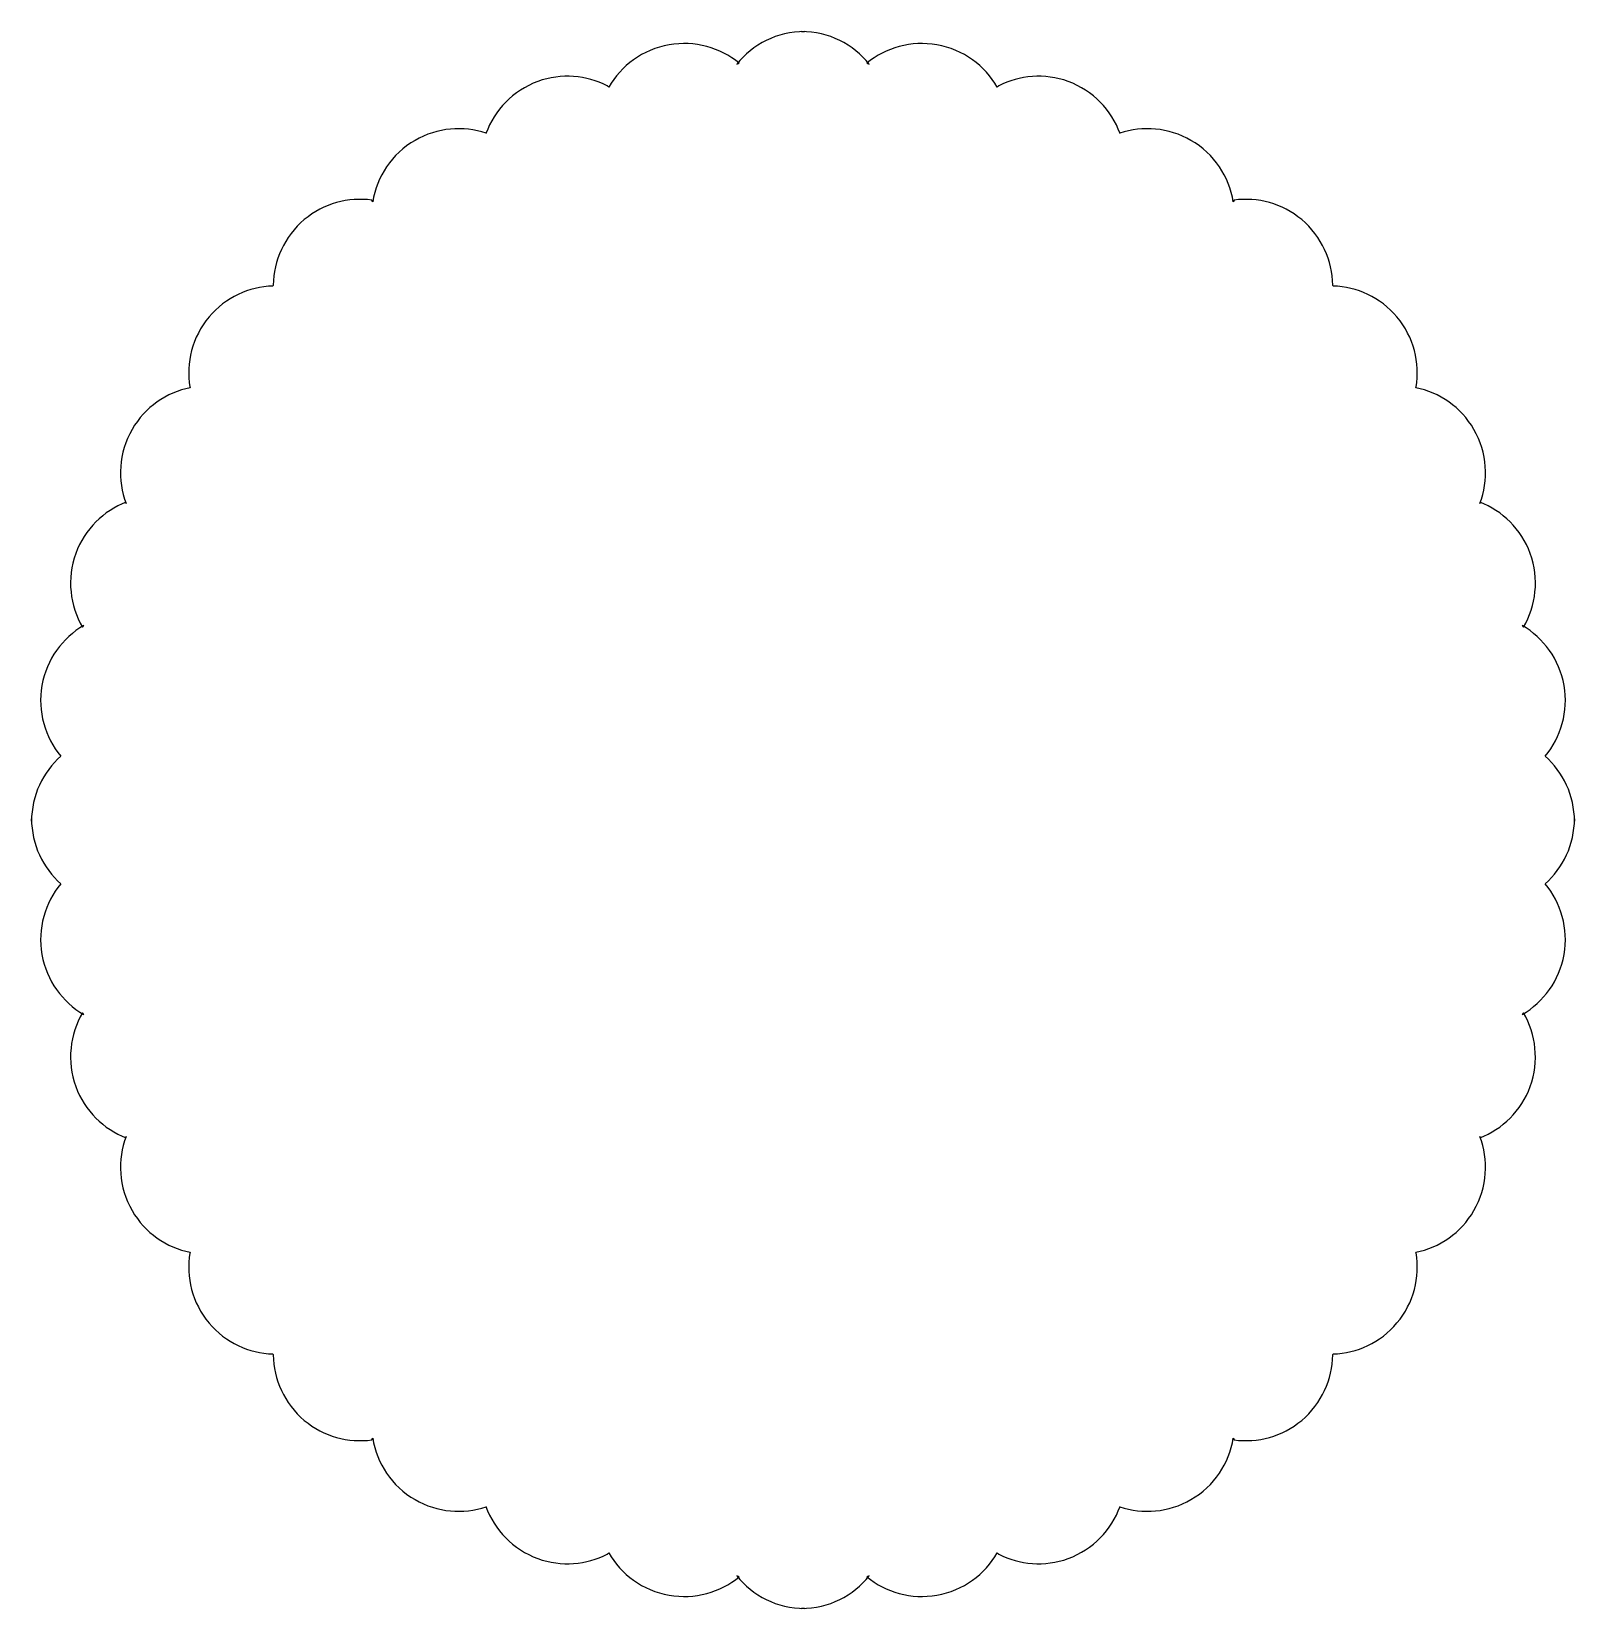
# Model space of a CAD drawing. Header units: centimetres. Extents: x -7.1 to 7.1, y -7.3 to 7.3.
import ezdxf

# ---------------------------------------------------------------- set-up
doc = ezdxf.new("R2010")
doc.units = ezdxf.units.CM
doc.header["$MEASUREMENT"] = 0
doc.layers.add('Camada 1', color=7, linetype='Continuous')

msp = doc.modelspace()

# ---------------------------------------------------------------- linework, layer by layer
at = {"layer": 'Camada 1'}
msp.add_open_spline([(7.12952, 0.01199), (7.12952, -0.22733), (7.02472, -0.44219), (6.85848, -0.5892), (6.85848, -0.5892), (6.85848, -0.5892), (6.85927, -0.59002), (6.85927, -0.59002), (6.85927, -0.59002), (7.00506, -0.76515), (7.07565, -1.00089), (7.03294, -1.24285), (7.03294, -1.24285), (6.99039, -1.48439), (6.84387, -1.68148), (6.64757, -1.79628), (6.64757, -1.79628), (6.64757, -1.79628), (6.65802, -1.78138), (6.65802, -1.78138), (6.65802, -1.78138), (6.7747, -1.98045), (6.8051, -2.2281), (6.71999, -2.46189), (6.71999, -2.46189), (6.63747, -2.68861), (6.46334, -2.85559), (6.25459, -2.9361), (6.25459, -2.9361), (6.25459, -2.9361), (6.25541, -2.92232), (6.25541, -2.92232), (6.25541, -2.92232), (6.33777, -3.13975), (6.32542, -3.391), (6.20009, -3.60801), (6.20009, -3.60801), (6.08037, -3.81542), (5.88203, -3.94914), (5.66444, -3.99324), (5.66444, -3.99324), (5.66444, -3.99324), (5.666, -3.99985), (5.666, -3.99985), (5.666, -3.99985), (5.7028, -4.22279), (5.64571, -4.45985), (5.48905, -4.64649), (5.48905, -4.64649), (5.3362, -4.82866), (5.11961, -4.92581), (4.89927, -4.93266), (4.89927, -4.93266), (4.89927, -4.93266), (4.89501, -4.94129), (4.89501, -4.94129), (4.89501, -4.94129), (4.89207, -5.16664), (4.79471, -5.38947), (4.60849, -5.54573), (4.60849, -5.54573), (4.42834, -5.69689), (4.20119, -5.75533), (3.98513, -5.72615), (3.98513, -5.72615), (3.98513, -5.72615), (3.97598, -5.71178), (3.97598, -5.71178), (3.97598, -5.71178), (3.93867, -5.94139), (3.80233, -6.15297), (3.58516, -6.27833), (3.58516, -6.27833), (3.37796, -6.39795), (3.13955, -6.41464), (2.9292, -6.34426), (2.9292, -6.34426), (2.9292, -6.34426), (2.92984, -6.34209), (2.92984, -6.34209), (2.92984, -6.34209), (2.85158, -6.55733), (2.68219, -6.73772), (2.45012, -6.82218), (2.45012, -6.82218), (2.23155, -6.90174), (2.00086, -6.88036), (1.80906, -6.78183), (1.80906, -6.78183), (1.80906, -6.78183), (1.79517, -6.76865), (1.79517, -6.76865), (1.79517, -6.76865), (1.68098, -6.96828), (1.48217, -7.11758), (1.23793, -7.16063), (1.23793, -7.16063), (0.99859, -7.20283), (0.76533, -7.13422), (0.59079, -6.99161), (0.59079, -6.99161), (0.59079, -6.99161), (0.61235, -6.98174), (0.61235, -6.98174), (0.61235, -6.98174), (0.46535, -7.16563), (0.23916, -7.28344), (-0.01463, -7.28344), (-0.01463, -7.28344), (-0.01463, -7.28344), (0.01458, -7.28348), (0.01458, -7.28348), (0.01458, -7.28348), (-0.23918, -7.28348), (-0.4654, -7.16566), (-0.6124, -6.98178), (-0.6124, -6.98178), (-0.6124, -6.98178), (-0.59084, -6.99165), (-0.59084, -6.99165), (-0.59084, -6.99165), (-0.76536, -7.13426), (-0.99864, -7.20284), (-1.23798, -7.16067), (-1.23798, -7.16067), (-1.48219, -7.1176), (-1.68097, -6.96829), (-1.79519, -6.76869), (-1.79519, -6.76869), (-1.79519, -6.76869), (-1.80908, -6.78187), (-1.80908, -6.78187), (-1.80908, -6.78187), (-2.00088, -6.88043), (-2.23159, -6.90178), (-2.45017, -6.82222), (-2.45017, -6.82222), (-2.68221, -6.73779), (-2.8516, -6.55737), (-2.92986, -6.34213), (-2.92986, -6.34213), (-2.92986, -6.34213), (-2.92922, -6.3443), (-2.92922, -6.3443), (-2.92922, -6.3443), (-3.13959, -6.41468), (-3.37795, -6.39798), (-3.58518, -6.27837), (-3.58518, -6.27837), (-3.80235, -6.15301), (-3.93872, -5.94142), (-3.976, -5.71182), (-3.976, -5.71182), (-3.976, -5.71182), (-3.98515, -5.72619), (-3.98515, -5.72619), (-3.98515, -5.72619), (-4.20121, -5.75537), (-4.42833, -5.69693), (-4.60851, -5.54577), (-4.60851, -5.54577), (-4.79472, -5.38953), (-4.89209, -5.16667), (-4.89503, -4.94133), (-4.89503, -4.94133), (-4.89503, -4.94133), (-4.89929, -4.9327), (-4.89929, -4.9327), (-4.89929, -4.9327), (-5.11964, -4.92582), (-5.33622, -4.82867), (-5.48907, -4.64653), (-5.48907, -4.64653), (-5.6457, -4.45987), (-5.7028, -4.2228), (-5.666, -3.99989), (-5.666, -3.99989), (-5.666, -3.99989), (-5.66447, -3.99328), (-5.66447, -3.99328), (-5.66447, -3.99328), (-5.88206, -3.94917), (-6.0804, -3.81545), (-6.20012, -3.60805), (-6.20012, -3.60805), (-6.32543, -3.39104), (-6.33781, -3.13979), (-6.25544, -2.92236), (-6.25544, -2.92236), (-6.25544, -2.92236), (-6.25459, -2.93614), (-6.25459, -2.93614), (-6.25459, -2.93614), (-6.46335, -2.85563), (-6.63747, -2.68865), (-6.72002, -2.46193), (-6.72002, -2.46193), (-6.80511, -2.22814), (-6.77474, -1.98052), (-6.65803, -1.78142), (-6.65803, -1.78142), (-6.65803, -1.78142), (-6.64761, -1.79632), (-6.64761, -1.79632), (-6.64761, -1.79632), (-6.84393, -1.68152), (-6.99043, -1.48443), (-7.03298, -1.24289), (-7.03298, -1.24289), (-7.07566, -1.00093), (-7.00507, -0.76518), (-6.85931, -0.59006), (-6.85931, -0.59006), (-6.85931, -0.59006), (-6.85852, -0.58924), (-6.85852, -0.58924), (-6.85852, -0.58924), (-7.02471, -0.4422), (-7.12952, -0.22733), (-7.12952, 0.01199), (-7.12952, 0.01199), (-7.12952, 0.01199), (-7.12952, -0.01198), (-7.12952, -0.01198), (-7.12952, -0.01198), (-7.12952, 0.22736), (-7.02472, 0.44223), (-6.85848, 0.58923), (-6.85848, 0.58923), (-6.85848, 0.58923), (-6.85927, 0.59005), (-6.85927, 0.59005), (-6.85927, 0.59005), (-7.00503, 0.76518), (-7.07562, 1.0009), (-7.03294, 1.24288), (-7.03294, 1.24288), (-6.99037, 1.48439), (-6.84387, 1.68148), (-6.64757, 1.79631), (-6.64757, 1.79631), (-6.64757, 1.79631), (-6.65799, 1.78141), (-6.65799, 1.78141), (-6.65799, 1.78141), (-6.7747, 1.98048), (-6.80507, 2.22816), (-6.71998, 2.46192), (-6.71998, 2.46192), (-6.63743, 2.68867), (-6.46331, 2.85562), (-6.25455, 2.93616), (-6.25455, 2.93616), (-6.25455, 2.93616), (-6.2554, 2.92238), (-6.2554, 2.92238), (-6.2554, 2.92238), (-6.33776, 3.13979), (-6.32538, 3.39104), (-6.20008, 3.60807), (-6.20008, 3.60807), (-6.08036, 3.81545), (-5.88202, 3.94917), (-5.66443, 3.99328), (-5.66443, 3.99328), (-5.66443, 3.99328), (-5.66596, 3.99992), (-5.66596, 3.99992), (-5.66596, 3.99992), (-5.70276, 4.22286), (-5.64567, 4.4599), (-5.48903, 4.64656), (-5.48903, 4.64656), (-5.33618, 4.82873), (-5.11959, 4.92585), (-4.89925, 4.93273), (-4.89925, 4.93273), (-4.89925, 4.93273), (-4.89499, 4.94136), (-4.89499, 4.94136), (-4.89499, 4.94136), (-4.89205, 5.16673), (-4.79466, 5.38954), (-4.60847, 5.54577), (-4.60847, 5.54577), (-4.42829, 5.69695), (-4.20117, 5.7554), (-3.98511, 5.72619), (-3.98511, 5.72619), (-3.98511, 5.72619), (-3.97596, 5.71185), (-3.97596, 5.71185), (-3.97596, 5.71185), (-3.93865, 5.94146), (-3.80231, 6.15302), (-3.58514, 6.2784), (-3.58514, 6.2784), (-3.37794, 6.39802), (-3.13956, 6.41471), (-2.92918, 6.34431), (-2.92918, 6.34431), (-2.92918, 6.34431), (-2.92982, 6.34217), (-2.92982, 6.34217), (-2.92982, 6.34217), (-2.85156, 6.55738), (-2.68217, 6.73778), (-2.45013, 6.82223), (-2.45013, 6.82223), (-2.23156, 6.90179), (-2.00084, 6.88041), (-1.80904, 6.78191), (-1.80904, 6.78191), (-1.80904, 6.78191), (-1.79515, 6.76871), (-1.79515, 6.76871), (-1.79515, 6.76871), (-1.68093, 6.96834), (-1.48215, 7.11764), (-1.23794, 7.16072), (-1.23794, 7.16072), (-0.9986, 7.20292), (-0.76531, 7.13429), (-0.5908, 6.9917), (-0.5908, 6.9917), (-0.5908, 6.9917), (-0.61236, 6.9818), (-0.61236, 6.9818), (-0.61236, 6.9818), (-0.46535, 7.16571), (-0.23916, 7.2835), (0.0146, 7.2835), (0.0146, 7.2835), (0.0146, 7.2835), (-0.01461, 7.2835), (-0.01461, 7.2835), (-0.01461, 7.2835), (0.23918, 7.2835), (0.4654, 7.16571), (0.61237, 6.9818), (0.61237, 6.9818), (0.61237, 6.9818), (0.59081, 6.9917), (0.59081, 6.9917), (0.59081, 6.9917), (0.76536, 7.13428), (0.99861, 7.20289), (1.23795, 7.16072), (1.23795, 7.16072), (1.48216, 7.11767), (1.68097, 6.96834), (1.79519, 6.76871), (1.79519, 6.76871), (1.79519, 6.76871), (1.80908, 6.78191), (1.80908, 6.78191), (1.80908, 6.78191), (2.00088, 6.88041), (2.23159, 6.90179), (2.45014, 6.82223), (2.45014, 6.82223), (2.68221, 6.73777), (2.85159, 6.55741), (2.92986, 6.34217), (2.92986, 6.34217), (2.92986, 6.34217), (2.92922, 6.34431), (2.92922, 6.34431), (2.92922, 6.34431), (3.13956, 6.41472), (3.37798, 6.39802), (3.58518, 6.2784), (3.58518, 6.2784), (3.80235, 6.15301), (3.93869, 5.94145), (3.976, 5.71185), (3.976, 5.71185), (3.976, 5.71185), (3.98515, 5.72619), (3.98515, 5.72619), (3.98515, 5.72619), (4.20121, 5.7554), (4.42835, 5.69695), (4.60851, 5.54577), (4.60851, 5.54577), (4.79472, 5.38953), (4.89209, 5.1667), (4.89503, 4.94136), (4.89503, 4.94136), (4.89503, 4.94136), (4.89929, 4.93273), (4.89929, 4.93273), (4.89929, 4.93273), (5.11964, 4.92585), (5.33622, 4.8287), (5.48907, 4.64656), (5.48907, 4.64656), (5.64573, 4.4599), (5.7028, 4.22286), (5.66602, 3.99992), (5.66602, 3.99992), (5.66602, 3.99992), (5.66446, 3.99328), (5.66446, 3.99328), (5.66446, 3.99328), (5.88205, 3.94917), (6.08039, 3.81545), (6.20011, 3.60807), (6.20011, 3.60807), (6.32542, 3.39103), (6.3378, 3.13978), (6.25543, 2.92238), (6.25543, 2.92238), (6.25543, 2.92238), (6.25461, 2.93616), (6.25461, 2.93616), (6.25461, 2.93616), (6.46337, 2.85562), (6.63749, 2.68867), (6.72001, 2.46192), (6.72001, 2.46192), (6.80513, 2.22816), (6.77473, 1.98051), (6.65804, 1.78141), (6.65804, 1.78141), (6.65804, 1.78141), (6.64759, 1.79631), (6.64759, 1.79631), (6.64759, 1.79631), (6.84391, 1.68148), (6.99041, 1.48439), (7.03296, 1.24288), (7.03296, 1.24288), (7.07564, 1.00089), (7.00505, 0.76517), (6.85929, 0.59005), (6.85929, 0.59005), (6.85929, 0.59005), (6.8585, 0.58923), (6.8585, 0.58923), (6.8585, 0.58923), (7.02474, 0.44223), (7.12954, 0.22736), (7.12954, -0.01198), (7.12954, -0.01198), (7.12954, -0.01198), (7.12954, 0.01199), (7.12954, 0.01199), (7.12954, 0.01199), (7.12954, 0.01199), (7.12952, 0.01199), (7.12952, 0.01199)], degree=3, knots=[0, 0, 0, 0, 0.00877193, 0.00877193, 0.00877193, 0.00877193, 0.01754386, 0.01754386, 0.01754386, 0.01754386, 0.02631579, 0.02631579, 0.02631579, 0.02631579, 0.03508772, 0.03508772, 0.03508772, 0.03508772, 0.04385965, 0.04385965, 0.04385965, 0.04385965, 0.05263158, 0.05263158, 0.05263158, 0.05263158, 0.06140351, 0.06140351, 0.06140351, 0.06140351, 0.07017544, 0.07017544, 0.07017544, 0.07017544, 0.07894737, 0.07894737, 0.07894737, 0.07894737, 0.0877193, 0.0877193, 0.0877193, 0.0877193, 0.09649123, 0.09649123, 0.09649123, 0.09649123, 0.10526316, 0.10526316, 0.10526316, 0.10526316, 0.11403509, 0.11403509, 0.11403509, 0.11403509, 0.12280702, 0.12280702, 0.12280702, 0.12280702, 0.13157895, 0.13157895, 0.13157895, 0.13157895, 0.14035088, 0.14035088, 0.14035088, 0.14035088, 0.14912281, 0.14912281, 0.14912281, 0.14912281, 0.15789474, 0.15789474, 0.15789474, 0.15789474, 0.16666667, 0.16666667, 0.16666667, 0.16666667, 0.1754386, 0.1754386, 0.1754386, 0.1754386, 0.18421053, 0.18421053, 0.18421053, 0.18421053, 0.19298246, 0.19298246, 0.19298246, 0.19298246, 0.20175439, 0.20175439, 0.20175439, 0.20175439, 0.21052632, 0.21052632, 0.21052632, 0.21052632, 0.21929825, 0.21929825, 0.21929825, 0.21929825, 0.22807018, 0.22807018, 0.22807018, 0.22807018, 0.23684211, 0.23684211, 0.23684211, 0.23684211, 0.24561404, 0.24561404, 0.24561404, 0.24561404, 0.25438596, 0.25438596, 0.25438596, 0.25438596, 0.26315789, 0.26315789, 0.26315789, 0.26315789, 0.27192982, 0.27192982, 0.27192982, 0.27192982, 0.28070175, 0.28070175, 0.28070175, 0.28070175, 0.28947368, 0.28947368, 0.28947368, 0.28947368, 0.29824561, 0.29824561, 0.29824561, 0.29824561, 0.30701754, 0.30701754, 0.30701754, 0.30701754, 0.31578947, 0.31578947, 0.31578947, 0.31578947, 0.3245614, 0.3245614, 0.3245614, 0.3245614, 0.33333333, 0.33333333, 0.33333333, 0.33333333, 0.34210526, 0.34210526, 0.34210526, 0.34210526, 0.35087719, 0.35087719, 0.35087719, 0.35087719, 0.35964912, 0.35964912, 0.35964912, 0.35964912, 0.36842105, 0.36842105, 0.36842105, 0.36842105, 0.37719298, 0.37719298, 0.37719298, 0.37719298, 0.38596491, 0.38596491, 0.38596491, 0.38596491, 0.39473684, 0.39473684, 0.39473684, 0.39473684, 0.40350877, 0.40350877, 0.40350877, 0.40350877, 0.4122807, 0.4122807, 0.4122807, 0.4122807, 0.42105263, 0.42105263, 0.42105263, 0.42105263, 0.42982456, 0.42982456, 0.42982456, 0.42982456, 0.43859649, 0.43859649, 0.43859649, 0.43859649, 0.44736842, 0.44736842, 0.44736842, 0.44736842, 0.45614035, 0.45614035, 0.45614035, 0.45614035, 0.46491228, 0.46491228, 0.46491228, 0.46491228, 0.47368421, 0.47368421, 0.47368421, 0.47368421, 0.48245614, 0.48245614, 0.48245614, 0.48245614, 0.49122807, 0.49122807, 0.49122807, 0.49122807, 0.5, 0.5, 0.5, 0.5, 0.50877193, 0.50877193, 0.50877193, 0.50877193, 0.51754386, 0.51754386, 0.51754386, 0.51754386, 0.52631579, 0.52631579, 0.52631579, 0.52631579, 0.53508772, 0.53508772, 0.53508772, 0.53508772, 0.54385965, 0.54385965, 0.54385965, 0.54385965, 0.55263158, 0.55263158, 0.55263158, 0.55263158, 0.56140351, 0.56140351, 0.56140351, 0.56140351, 0.57017544, 0.57017544, 0.57017544, 0.57017544, 0.57894737, 0.57894737, 0.57894737, 0.57894737, 0.5877193, 0.5877193, 0.5877193, 0.5877193, 0.59649123, 0.59649123, 0.59649123, 0.59649123, 0.60526316, 0.60526316, 0.60526316, 0.60526316, 0.61403509, 0.61403509, 0.61403509, 0.61403509, 0.62280702, 0.62280702, 0.62280702, 0.62280702, 0.63157895, 0.63157895, 0.63157895, 0.63157895, 0.64035088, 0.64035088, 0.64035088, 0.64035088, 0.64912281, 0.64912281, 0.64912281, 0.64912281, 0.65789474, 0.65789474, 0.65789474, 0.65789474, 0.66666667, 0.66666667, 0.66666667, 0.66666667, 0.6754386, 0.6754386, 0.6754386, 0.6754386, 0.68421053, 0.68421053, 0.68421053, 0.68421053, 0.69298246, 0.69298246, 0.69298246, 0.69298246, 0.70175439, 0.70175439, 0.70175439, 0.70175439, 0.71052632, 0.71052632, 0.71052632, 0.71052632, 0.71929825, 0.71929825, 0.71929825, 0.71929825, 0.72807018, 0.72807018, 0.72807018, 0.72807018, 0.73684211, 0.73684211, 0.73684211, 0.73684211, 0.74561404, 0.74561404, 0.74561404, 0.74561404, 0.75438596, 0.75438596, 0.75438596, 0.75438596, 0.76315789, 0.76315789, 0.76315789, 0.76315789, 0.77192982, 0.77192982, 0.77192982, 0.77192982, 0.78070175, 0.78070175, 0.78070175, 0.78070175, 0.78947368, 0.78947368, 0.78947368, 0.78947368, 0.79824561, 0.79824561, 0.79824561, 0.79824561, 0.80701754, 0.80701754, 0.80701754, 0.80701754, 0.81578947, 0.81578947, 0.81578947, 0.81578947, 0.8245614, 0.8245614, 0.8245614, 0.8245614, 0.83333333, 0.83333333, 0.83333333, 0.83333333, 0.84210526, 0.84210526, 0.84210526, 0.84210526, 0.85087719, 0.85087719, 0.85087719, 0.85087719, 0.85964912, 0.85964912, 0.85964912, 0.85964912, 0.86842105, 0.86842105, 0.86842105, 0.86842105, 0.87719298, 0.87719298, 0.87719298, 0.87719298, 0.88596491, 0.88596491, 0.88596491, 0.88596491, 0.89473684, 0.89473684, 0.89473684, 0.89473684, 0.90350877, 0.90350877, 0.90350877, 0.90350877, 0.9122807, 0.9122807, 0.9122807, 0.9122807, 0.92105263, 0.92105263, 0.92105263, 0.92105263, 0.92982456, 0.92982456, 0.92982456, 0.92982456, 0.93859649, 0.93859649, 0.93859649, 0.93859649, 0.94736842, 0.94736842, 0.94736842, 0.94736842, 0.95614035, 0.95614035, 0.95614035, 0.95614035, 0.96491228, 0.96491228, 0.96491228, 0.96491228, 0.97368421, 0.97368421, 0.97368421, 0.97368421, 0.98245614, 0.98245614, 0.98245614, 0.98245614, 1, 1, 1, 1], dxfattribs=at)

doc.saveas('drawing.dxf')
